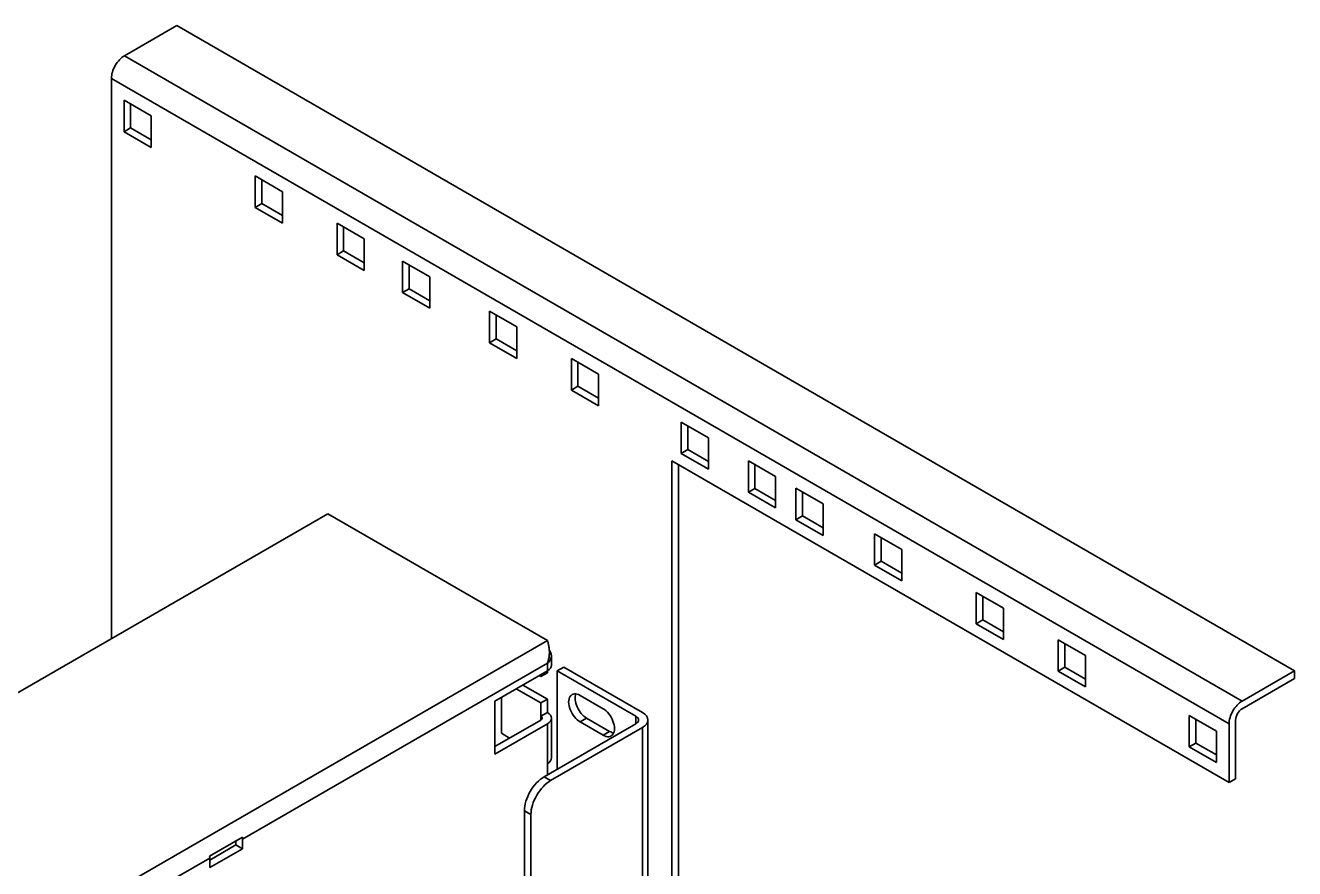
# Model space of a CAD drawing. Header units: millimetres. Extents: x -116965 to 323937, y 291661 to 566926.
# Drawn here: x -11875.3 to -11601.5, y 314065.2 to 314247.1 of the extents above; entities that cross this region are included whole.
import ezdxf

# ---------------------------------------------------------------- set-up
doc = ezdxf.new("R2010")
doc.units = ezdxf.units.MM
doc.layers.add('Visible Edges(Schneider)', color=7, linetype='Continuous', lineweight=35)
doc.layers.add('Visible Tangent Edges(Schneider)', color=7, linetype='Continuous', lineweight=35)

msp = doc.modelspace()

# ---------------------------------------------------------------- linework, layer by layer
at = {"layer": 'Visible Edges(Schneider)'}
for p, q in [((-11853.910047, 314240.588384), (-11842.596339, 314247.120356)), ((-11842.596339, 314247.120356), (-11601.472926, 314107.907689)), ((-11856.738474, 314114.84791), (-11856.738474, 314235.689404)), ((-11854.016113, 314224.197215), (-11854.016113, 314230.974136)), ((-11854.016113, 314230.974136), (-11848.147127, 314227.585676)), ((-11852.6019, 314230.15764), (-11852.6019, 314225.013711)), ((-11848.147127, 314227.585676), (-11848.147127, 314220.808754)), ((-11852.6019, 314225.013711), (-11854.016113, 314224.197215)), ((-11852.6019, 314225.013711), (-11848.147127, 314222.441747)), ((-11848.147127, 314220.808754), (-11854.016113, 314224.197215)), ((-11825.731842, 314207.867283), (-11825.731842, 314214.644205)), ((-11825.731842, 314214.644205), (-11819.862856, 314211.255744)), ((-11824.317628, 314213.827708), (-11824.317628, 314208.68378)), ((-11819.862856, 314211.255744), (-11819.862856, 314204.478822)), ((-11824.317628, 314208.68378), (-11825.731842, 314207.867283)), ((-11824.317628, 314208.68378), (-11819.862856, 314206.111815)), ((-11819.862856, 314204.478822), (-11825.731842, 314207.867283)), ((-11808.054172, 314197.661076), (-11808.054172, 314204.437997)), ((-11808.054172, 314204.437997), (-11802.185186, 314201.049537)), ((-11806.639959, 314203.621501), (-11806.639959, 314198.477572)), ((-11802.185186, 314201.049537), (-11802.185186, 314194.272615)), ((-11806.639959, 314198.477572), (-11808.054172, 314197.661076)), ((-11802.185186, 314194.272615), (-11808.054172, 314197.661076)), ((-11806.639959, 314198.477572), (-11802.185186, 314195.905608)), ((-11793.912037, 314189.49611), (-11793.912037, 314196.273032)), ((-11793.912037, 314196.273032), (-11788.04305, 314192.884571)), ((-11792.497823, 314195.456535), (-11792.497823, 314190.312607)), ((-11788.04305, 314192.884571), (-11788.04305, 314186.107649)), ((-11792.497823, 314190.312607), (-11793.912037, 314189.49611)), ((-11788.04305, 314186.107649), (-11793.912037, 314189.49611)), ((-11792.497823, 314190.312607), (-11788.04305, 314187.740642)), ((-11775.173707, 314178.67753), (-11775.173707, 314185.454452)), ((-11775.173707, 314185.454452), (-11769.304721, 314182.065991)), ((-11773.759493, 314184.637955), (-11773.759493, 314179.494027)), ((-11769.304721, 314182.065991), (-11769.304721, 314175.28907)), ((-11773.759493, 314179.494027), (-11775.173707, 314178.67753)), ((-11769.304721, 314175.28907), (-11775.173707, 314178.67753)), ((-11773.759493, 314179.494027), (-11769.304721, 314176.922063)), ((-11757.496037, 314168.471323), (-11757.496037, 314175.248245)), ((-11757.496037, 314175.248245), (-11751.627051, 314171.859784)), ((-11756.081824, 314174.431748), (-11756.081824, 314169.28782)), ((-11751.627051, 314171.859784), (-11751.627051, 314165.082862)), ((-11756.081824, 314169.28782), (-11757.496037, 314168.471323)), ((-11751.627051, 314165.082862), (-11757.496037, 314168.471323)), ((-11756.081824, 314169.28782), (-11751.627051, 314166.715855)), ((-11733.80796, 314154.795005), (-11733.80796, 314161.571927)), ((-11733.80796, 314161.571927), (-11727.938974, 314158.183466)), ((-11732.393747, 314160.75543), (-11732.393747, 314155.611502)), ((-11727.938974, 314158.183466), (-11727.938974, 314151.406545)), ((-11732.393747, 314155.611502), (-11733.80796, 314154.795005)), ((-11727.938974, 314151.406545), (-11733.80796, 314154.795005)), ((-11732.393747, 314155.611502), (-11727.938974, 314153.039538)), ((-11735.823215, 314153.223249), (-11615.615062, 314083.82104)), ((-11735.823215, 314019.958165), (-11735.823215, 314153.223249)), ((-11734.409001, 314152.406753), (-11734.409001, 314019.141668)), ((-11719.312271, 314153.202837), (-11713.443285, 314149.814376)), ((-11719.312271, 314146.425915), (-11719.312271, 314153.202837)), ((-11717.898058, 314152.38634), (-11717.898058, 314147.242412)), ((-11713.443285, 314149.814376), (-11713.443285, 314143.037455)), ((-11719.312271, 314146.425915), (-11717.898058, 314147.242412)), ((-11713.443285, 314143.037455), (-11719.312271, 314146.425915)), ((-11717.898058, 314147.242412), (-11713.443285, 314144.670448)), ((-11709.059223, 314140.506315), (-11709.059223, 314147.283237)), ((-11709.059223, 314147.283237), (-11703.190237, 314143.894776)), ((-11707.645009, 314146.46674), (-11707.645009, 314141.322812)), ((-11703.190237, 314143.894776), (-11703.190237, 314137.117854)), ((-12235.747709, 313896.026826), (-11810.069427, 314141.792297)), ((-11762.693272, 314114.439662), (-11810.069427, 314141.792297)), ((-11707.645009, 314141.322812), (-11709.059223, 314140.506315)), ((-11703.190237, 314137.117854), (-11709.059223, 314140.506315)), ((-11707.645009, 314141.322812), (-11703.190237, 314138.750848)), ((-11692.08866, 314137.485278), (-11686.219674, 314134.096817)), ((-11692.08866, 314130.708356), (-11692.08866, 314137.485278)), ((-11690.674447, 314136.668781), (-11690.674447, 314131.524853)), ((-11686.219674, 314134.096817), (-11686.219674, 314127.319895)), ((-11692.08866, 314130.708356), (-11690.674447, 314131.524853)), ((-11686.219674, 314127.319895), (-11692.08866, 314130.708356)), ((-11690.674447, 314131.524853), (-11686.219674, 314128.952889)), ((-11670.16835, 314124.829581), (-11664.299364, 314121.44112)), ((-11670.16835, 314118.052659), (-11670.16835, 314124.829581)), ((-11668.754136, 314124.013084), (-11668.754136, 314118.869156)), ((-11664.299364, 314121.44112), (-11664.299364, 314114.664198)), ((-11668.754136, 314118.869156), (-11670.16835, 314118.052659)), ((-11664.299364, 314114.664198), (-11670.16835, 314118.052659)), ((-11668.754136, 314118.869156), (-11664.299364, 314116.297192)), ((-11652.49068, 314114.623374), (-11646.621694, 314111.234913)), ((-11652.49068, 314107.846452), (-11652.49068, 314114.623374)), ((-11651.076467, 314113.806877), (-11651.076467, 314108.662949)), ((-11761.814593, 314109.132434), (-11761.814593, 314111.132851)), ((-11646.621694, 314111.234913), (-11646.621694, 314104.457991)), ((-11774.006981, 314101.375717), (-11762.693272, 314107.907689)), ((-11764.107486, 314106.682944), (-11762.693272, 314107.499441)), ((-11764.107486, 314106.682944), (-11764.107486, 314107.091193)), ((-11762.693272, 314107.907689), (-11762.693272, 314107.499441)), ((-11760.571952, 314107.907689), (-11759.157738, 314108.724186)), ((-11743.601389, 314098.10973), (-11760.571952, 314107.907689)), ((-11760.571952, 314086.678778), (-11760.571952, 314107.907689)), ((-11759.157738, 314108.724186), (-11742.187176, 314098.926227)), ((-11651.076467, 314108.662949), (-11652.49068, 314107.846452)), ((-11646.621694, 314104.457991), (-11652.49068, 314107.846452)), ((-11651.076467, 314108.662949), (-11646.621694, 314106.090984)), ((-11612.786635, 314101.375717), (-11601.472926, 314107.907689)), ((-11601.472926, 314107.907689), (-11601.472926, 314106.274696)), ((-11767.996573, 314104.845827), (-11762.693272, 314101.783965)), ((-11764.461039, 314106.887068), (-11764.107486, 314106.682944)), ((-11601.472926, 314106.274696), (-11612.786635, 314099.742723)), ((-11772.592767, 314102.192213), (-11772.592767, 314094.435496)), ((-11764.107486, 314100.967468), (-11769.410787, 314104.02933)), ((-11762.693272, 314101.783965), (-11764.107486, 314100.967468)), ((-11762.693272, 314101.783965), (-11762.693272, 314098.926227)), ((-11755.622205, 314102.600461), (-11750.672457, 314099.742723)), ((-11774.006981, 314089.944764), (-11774.006981, 314101.375717)), ((-11764.107486, 314098.10973), (-11764.107486, 314100.967468)), ((-11764.107486, 314098.10973), (-11762.693272, 314098.926227)), ((-11774.006981, 314091.577758), (-11764.107486, 314097.293234)), ((-11762.693272, 314096.476737), (-11774.006981, 314089.944764)), ((-11763.400379, 314085.045785), (-11743.601389, 314096.476737)), ((-11761.814593, 314089.128268), (-11761.814593, 314097.701482)), ((-11750.672457, 314094.027247), (-11755.622205, 314096.884985)), ((-11754.207991, 314097.701482), (-11749.258243, 314094.843744)), ((-11741.015603, 314022.955992), (-11741.015603, 314097.293234)), ((-11624.206409, 314098.293442), (-11618.337423, 314094.904981)), ((-11624.206409, 314091.51652), (-11624.206409, 314098.293442)), ((-11622.792196, 314097.476945), (-11622.792196, 314092.333017)), ((-11615.615062, 314083.82104), (-11615.615062, 314096.476737)), ((-11614.200848, 314097.293234), (-11614.200848, 314084.637537)), ((-11772.592767, 314094.435496), (-11770.825, 314093.414875)), ((-11742.187176, 314095.66024), (-11761.986166, 314084.229288)), ((-11618.337423, 314094.904981), (-11618.337423, 314088.12806)), ((-11622.792196, 314092.333017), (-11624.206409, 314091.51652)), ((-11618.337423, 314088.12806), (-11624.206409, 314091.51652)), ((-11622.792196, 314092.333017), (-11618.337423, 314089.761053)), ((-11762.693272, 314085.454033), (-11762.693272, 314087.903523)), ((-11615.615062, 314083.82104), (-11614.200848, 314084.637537)), ((-11767.64302, 314002.595247), (-11767.64302, 314077.697316)), ((-11766.228806, 314008.060189), (-11766.228806, 314076.880819)), ((-11835.554941, 314067.916487), (-11828.483873, 314071.99897)), ((-11828.454203, 314071.573591), (-11828.454203, 314069.53235)), ((-11835.525271, 314067.08286), (-11829.868417, 314070.348846)), ((-11828.454203, 314069.53235), (-11835.525271, 314065.449867)), ((-11829.868417, 314070.348846), (-11829.868417, 314071.199603)), ((-11829.868417, 314070.348846), (-11828.454203, 314069.53235)), ((-11835.525271, 314065.449867), (-11835.525271, 314067.491108))]:
    msp.add_line(p, q, dxfattribs=at)
at = {"layer": 'Visible Edges(Schneider)', "flags": 128}
for points in [[(-11762.693261, 314109.540687), (-11762.609241, 314109.755022), (-11762.534391, 314109.973741), (-11762.468553, 314110.196359), (-11762.411595, 314110.422247), (-11762.363585, 314110.649909), (-11762.324222, 314110.878682), (-11762.293277, 314111.108001), (-11762.270393, 314111.337392), (-11762.255344, 314111.566295), (-11762.247767, 314111.794219), (-11762.247407, 314112.020483), (-11762.253894, 314112.243308), (-11762.266791, 314112.461934), (-11762.285607, 314112.675921), (-11762.309931, 314112.884784), (-11762.339273, 314113.088085), (-11762.373227, 314113.285342), (-11762.411307, 314113.476039), (-11762.452891, 314113.658986), (-11762.497405, 314113.833618), (-11762.544306, 314113.999577), (-11762.592969, 314114.156176), (-11762.642816, 314114.302952), (-11762.693266, 314114.439665)], [(-11762.256362, 314112.294646), (-11762.173285, 314112.185248), (-11762.098289, 314112.073157), (-11762.031561, 314111.958563), (-11761.973484, 314111.842034), (-11761.924339, 314111.72398), (-11761.884168, 314111.604626), (-11761.853033, 314111.484177), (-11761.831029, 314111.362821), (-11761.818193, 314111.240778), (-11761.814671, 314111.118206), (-11761.820417, 314110.995686), (-11761.835455, 314110.873726), (-11761.859667, 314110.752544), (-11761.892985, 314110.632335), (-11761.935292, 314110.513322), (-11761.986575, 314110.39566), (-11762.046715, 314110.279576), (-11762.11548, 314110.165494), (-11762.192477, 314110.053977), (-11762.277493, 314109.945184), (-11762.37028, 314109.839303), (-11762.470677, 314109.736467), (-11762.578409, 314109.636874), (-11762.693261, 314109.540687)]]:
    msp.add_lwpolyline(points, dxfattribs=at)
at = {"layer": 'Visible Edges(Schneider)'}
for centre, major_axis, start_param, end_param in [((-11853.910047, 314237.322397), (-2, -3.464102), 3.926990817, 5.4977871438), ((-11764.814593, 314109.132434), (3, 0), 5.4977871438, 6.2831853072), ((-11755.622205, 314099.742723), (-1.75, 3.031089), 5.4977871438, 8.6393797974), ((-11754.207991, 314100.55922), (1.75, -3.031089), 3.5575447405, 5.4977871438), ((-11764.814593, 314097.701482), (3, 0), 5.4977871438, 7.0685834706), ((-11750.672457, 314096.884985), (1.75, -3.031089), 5.4977871438, 8.6393797974), ((-11745.015603, 314097.293234), (4, 0), 5.4977871438, 7.0685834706), ((-11612.786635, 314098.10973), (-2, -3.464102), 3.926990817, 5.4977871438), ((-11612.786635, 314098.10973), (-1, -1.732051), 3.926990817, 5.4977871438), ((-11764.814593, 314097.701482), (1, 0), 5.4977871438, 7.0685834706), ((-11745.015603, 314097.293234), (2, 0), 5.4977871438, 7.0685834706), ((-11749.258243, 314097.701482), (1.75, -3.031089), 5.4977871438, 5.8672332202), ((-11764.814593, 314089.128268), (3, 0), 5.4977871438, 6.2831853072), ((-11763.400379, 314080.146805), (-3, -5.196152), 3.926990817, 5.4977871438), ((-11761.986166, 314079.330309), (3, 5.196152), 0.7853981634, 2.3561944902), ((-11830.575523, 314072.798336), (1.5, -2.598076), 0.7853981634, 0.9528462426), ((-11837.646591, 314068.715853), (-1.5, 2.598076), 3.926990817, 4.0944388962)]:
    msp.add_ellipse(centre, major_axis=major_axis, ratio=0.5773502692, start_param=start_param, end_param=end_param, dxfattribs=at)
at = {"layer": 'Visible Tangent Edges(Schneider)'}
for p, q in [((-11853.910047, 314240.588384), (-11612.786635, 314101.375717)), ((-11615.615062, 314096.476737), (-11856.738474, 314235.689404)), ((-12188.371555, 313868.674191), (-11762.693272, 314114.439662)), ((-11762.693272, 314109.540682), (-11828.454203, 314071.573591)), ((-11762.693272, 314107.907689), (-11762.693272, 314109.540682)), ((-11764.107486, 314097.293234), (-11764.107486, 314098.10973)), ((-11762.693272, 314087.903523), (-11762.693272, 314096.476737)), ((-11754.207991, 314097.701482), (-11755.622205, 314096.884985)), ((-11743.601389, 314096.476737), (-11743.601389, 314098.10973)), ((-11749.258243, 314094.843744), (-11750.672457, 314094.027247)), ((-11742.187176, 314023.6324), (-11742.187176, 314095.66024)), ((-11761.986166, 314084.229288), (-11763.400379, 314085.045785)), ((-11767.64302, 314077.697316), (-11766.228806, 314076.880819)), ((-11835.525271, 314067.491108), (-11846.131873, 314061.367384))]:
    msp.add_line(p, q, dxfattribs=at)

doc.saveas('drawing.dxf')
